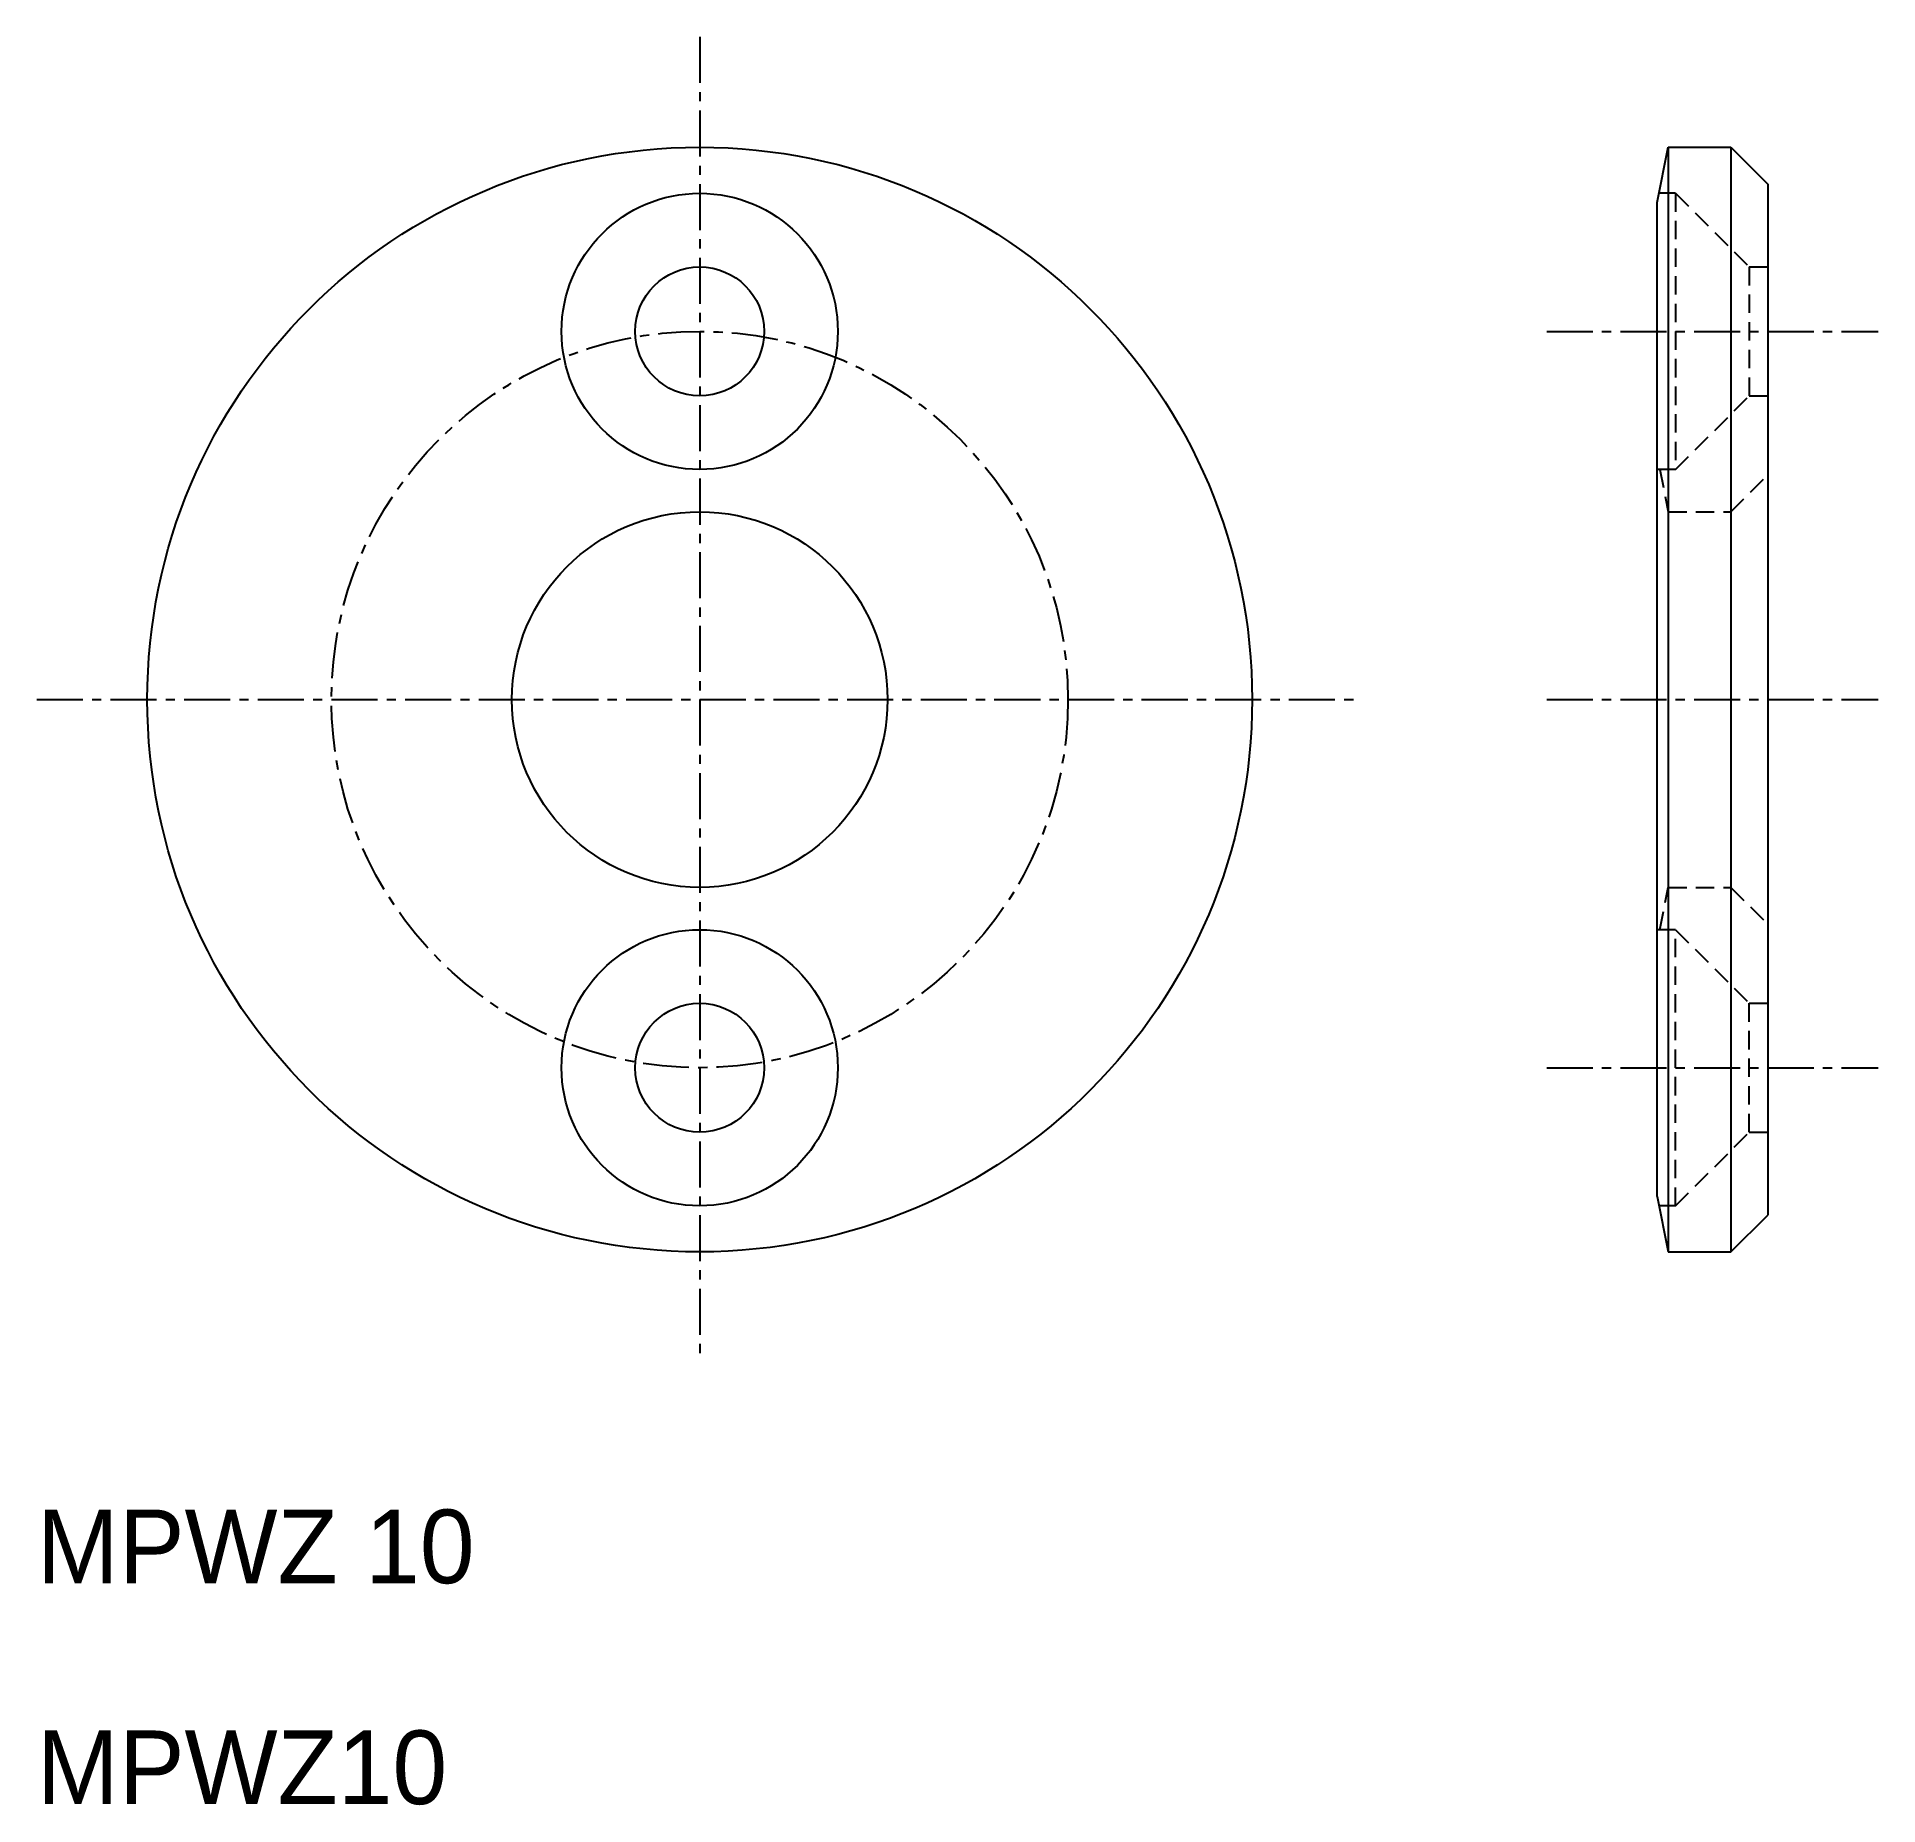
# Model space of a CAD drawing. Extents: x 10 to 60, y 10 to 58.
import ezdxf

# ---------------------------------------------------------------- set-up
doc = ezdxf.new("R2010")
doc.units = 0
doc.linetypes.add('CENTER', pattern=[2, 1.25, -0.25, 0.25, -0.25])
doc.linetypes.add('DASHED', pattern=[0.75, 0.5, -0.25])
doc.layers.get('0').update_dxf_attribs({"linetype": 'CONTINUOUS'})
doc.layers.add('CENTER', color=1, linetype='CENTER')

msp = doc.modelspace()

# ---------------------------------------------------------------- linework, layer by layer
at = {"color": 7, "linetype": 'CONTINUOUS'}
for p, q in [((54, 53.5), (54.3, 55)), ((54.3, 55), (54.3, 25)), ((54.3, 55), (56, 55)), ((56, 55), (56, 25)), ((56, 55), (57, 54)), ((57, 54), (57, 26)), ((54, 26.5), (54, 53.5)), ((54, 26.5), (54.3, 25)), ((56, 25), (57, 26)), ((54.3, 25), (56, 25))]:
    msp.add_line(p, q, dxfattribs=at)
at = {"color": 3, "linetype": 'DASHED'}
for p, q in [((54.5, 53.75), (54.05, 53.75)), ((54.5, 53.75), (54.5, 46.25)), ((54.5, 53.75), (56.5, 51.75)), ((56.5, 51.75), (56.5, 48.25)), ((56.5, 51.75), (57, 51.75)), ((54.5, 46.25), (56.5, 48.25)), ((56.5, 48.25), (57, 48.25)), ((54.5, 46.25), (54, 46.25)), ((54.07, 46.25), (54.3, 45.1)), ((56, 45.1), (57, 46.1)), ((54.3, 45.1), (54.3, 34.9)), ((54.3, 45.1), (56, 45.1)), ((56, 45.1), (56, 34.9)), ((54.07, 33.75), (54.3, 34.9)), ((54.3, 34.9), (56, 34.9)), ((56, 34.9), (57, 33.9)), ((54.5, 33.75), (54, 33.75)), ((54.5, 26.25), (54.5, 33.75)), ((54.5, 33.75), (56.5, 31.75)), ((56.5, 28.25), (56.5, 31.75)), ((56.5, 31.75), (57, 31.75)), ((54.5, 26.25), (56.5, 28.25)), ((56.5, 28.25), (57, 28.25)), ((54.5, 26.25), (54.05, 26.25))]:
    msp.add_line(p, q, dxfattribs=at)
at = {"color": 7, "linetype": 'CONTINUOUS'}
for centre, radius in [((28, 40), 15), ((28, 50), 3.75), ((28, 50), 1.75), ((28, 40), 5.1), ((28, 30), 3.75), ((28, 30), 1.75)]:
    msp.add_circle(centre, radius, dxfattribs=at)
at = {"layer": 'CENTER', "color": 1, "linetype": 'CENTER'}
for p, q in [((28, 58), (28, 22)), ((51, 50), (60, 50)), ((10, 40), (46, 40)), ((51, 40), (60, 40)), ((51, 30), (60, 30))]:
    msp.add_line(p, q, dxfattribs=at)
msp.add_circle((28, 40), 10, dxfattribs=at)

# ---------------------------------------------------------------- texts
at = {"color": 7, "linetype": 'CONTINUOUS'}
for s, p in [('MPWZ 10', (10, 16)), ('MPWZ10', (10, 10))]:
    msp.add_text(s, height=2, dxfattribs=at).set_placement(p)

doc.saveas('drawing.dxf')
